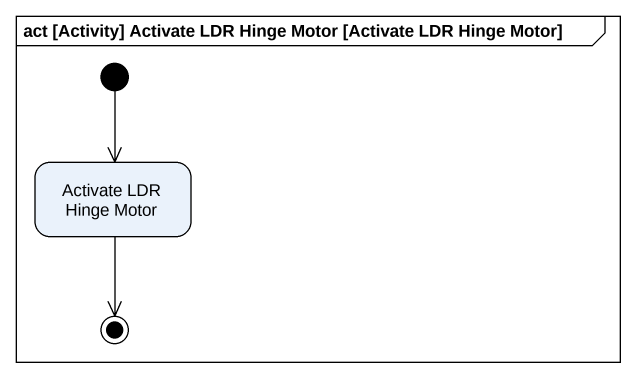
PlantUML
@startuml
mainframe act [Activity] Activate LDR Hinge Motor [Activate LDR Hinge Motor]
hide empty description
state "Activate LDR Hinge Motor" as Activate_LDR_Hinge_Motor
[*] --> Activate_LDR_Hinge_Motor
Activate_LDR_Hinge_Motor --> [*]
@enduml
